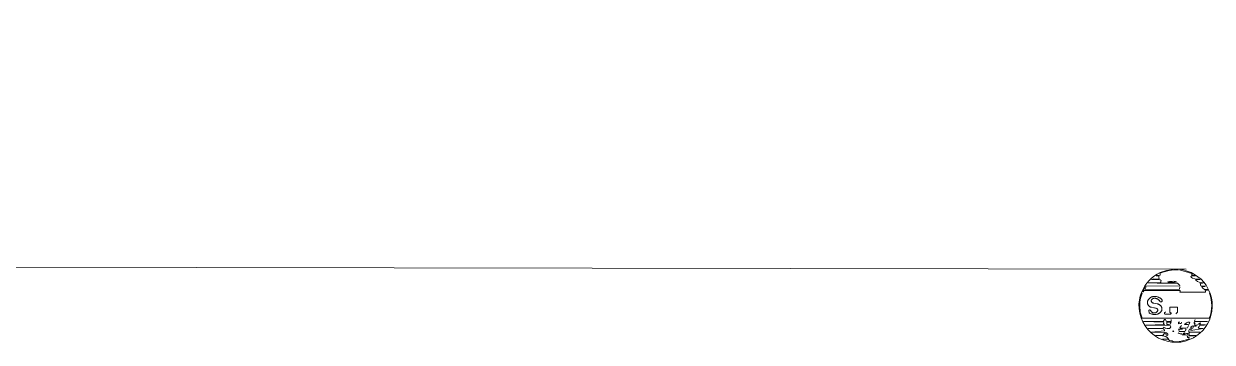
# Model space of a CAD drawing. Header units: millimetres. Extents: x -160614 to 59925, y -157025 to 0.
# Drawn here: x -33926.7064 to -33926.5428, y -115097.2237 to -115097.1798 of the extents above; entities that cross this region are included whole.
import ezdxf

# ---------------------------------------------------------------- set-up
doc = ezdxf.new("R2010")
doc.units = ezdxf.units.MM
doc.header["$LTSCALE"] = 8
for name, color, linetype, lineweight in [('72_EGR_EQP_TAG', 9, 'Continuous', 5), ('LOADING', 9, 'Continuous', 5), ('TME-MEDICAL EQUIPMENT', 9, 'Continuous', 13)]:
    doc.layers.add(name, color=color, linetype=linetype, lineweight=lineweight)

# ---------------------------------------------------------------- blocks, each defined once
blk = doc.blocks.new('workstation')
at = {"layer": 'LOADING'}
for p, q in [((2829.442196, -1039.86161, -0.000001), (2829.442244, -1039.86158, -0.000001)), ((2829.442244, -1039.86158, -0.000001), (2829.442297, -1039.861555, -0.000001)), ((2829.442297, -1039.861555, -0.000001), (2829.442355, -1039.861533, -0.000001)), ((2829.4423, -1039.861582, -0.000001), (2829.442308, -1039.861559, -0.000001)), ((2829.442313, -1039.861582, -0.000001), (2829.4423, -1039.861582, -0.000001)), ((2829.442308, -1039.861559, -0.000001), (2829.442413, -1039.861533, -0.000001)), ((2829.442322, -1039.861585, -0.000001), (2829.442313, -1039.861582, -0.000001)), ((2829.442328, -1039.861596, -0.000001), (2829.442322, -1039.861585, -0.000001)), ((2829.442322, -1039.861604, -0.000001), (2829.442328, -1039.861596, -0.000001)), ((2829.442355, -1039.861533, -0.000001), (2829.442415, -1039.861522, -0.000001)), ((2829.442413, -1039.861533, -0.000001), (2829.442468, -1039.861526, -0.000001)), ((2829.442415, -1039.861522, -0.000001), (2829.442477, -1039.861519, -0.000001)), ((2829.442468, -1039.861526, -0.000001), (2829.442523, -1039.861527, -0.000001)), ((2829.442477, -1039.861519, -0.000001), (2829.442541, -1039.861522, -0.000001)), ((2829.442523, -1039.861527, -0.000001), (2829.442537, -1039.861536, -0.000001)), ((2829.442537, -1039.861536, -0.000001), (2829.442554, -1039.861538, -0.000001)), ((2829.442541, -1039.861522, -0.000001), (2829.442604, -1039.861533, -0.000001)), ((2829.442554, -1039.861538, -0.000001), (2829.442572, -1039.861542, -0.000001)), ((2829.442572, -1039.861542, -0.000001), (2829.442584, -1039.861556, -0.000001)), ((2829.442584, -1039.861556, -0.000001), (2829.442669, -1039.861562, -0.000001)), ((2829.442669, -1039.861562, -0.000001), (2829.442586, -1039.861568, -0.000001)), ((2829.442586, -1039.861568, -0.000001), (2829.442603, -1039.861585, -0.000001)), ((2829.442603, -1039.861585, -0.000001), (2829.442623, -1039.861597, -0.000001)), ((2829.442604, -1039.861533, -0.000001), (2829.442666, -1039.861552, -0.000001)), ((2829.442623, -1039.861597, -0.000001), (2829.442644, -1039.861604, -0.000001)), ((2829.442666, -1039.861552, -0.000001), (2829.442725, -1039.861577, -0.000001)), ((2829.442725, -1039.861577, -0.000001), (2829.44278, -1039.86161, -0.000001)), ((2829.442049, -1039.861771, -0.000001), (2829.44208, -1039.861723, -0.000001)), ((2829.442076, -1039.861757, -0.000001), (2829.442094, -1039.861754, -0.000001)), ((2829.442156, -1039.86176, -0.000001), (2829.442076, -1039.861757, -0.000001)), ((2829.44208, -1039.861723, -0.000001), (2829.442115, -1039.86168, -0.000001)), ((2829.442094, -1039.861754, -0.000001), (2829.442114, -1039.861754, -0.000001)), ((2829.442107, -1039.861708, -0.000001), (2829.442279, -1039.86168, -0.000001)), ((2829.442147, -1039.861708, -0.000001), (2829.442107, -1039.861708, -0.000001)), ((2829.442114, -1039.861754, -0.000001), (2829.442153, -1039.861754, -0.000001)), ((2829.442115, -1039.86168, -0.000001), (2829.442153, -1039.861644, -0.000001)), ((2829.442165, -1039.861708, -0.000001), (2829.442147, -1039.861708, -0.000001)), ((2829.442153, -1039.861644, -0.000001), (2829.442196, -1039.86161, -0.000001)), ((2829.442153, -1039.861754, -0.000001), (2829.442166, -1039.861736, -0.000001)), ((2829.442154, -1039.861659, -0.000001), (2829.442294, -1039.861656, -0.000001)), ((2829.442307, -1039.861659, -0.000001), (2829.442154, -1039.861659, -0.000001)), ((2829.442155, -1039.861768, -0.000001), (2829.442156, -1039.86176, -0.000001)), ((2829.442178, -1039.861713, -0.000001), (2829.442165, -1039.861708, -0.000001)), ((2829.442166, -1039.861736, -0.000001), (2829.442178, -1039.861713, -0.000001)), ((2829.442184, -1039.861757, -0.000001), (2829.442178, -1039.861766, -0.000001)), ((2829.442211, -1039.861756, -0.000001), (2829.442184, -1039.861757, -0.000001)), ((2829.442205, -1039.861748, -0.000001), (2829.442206, -1039.861745, -0.000001)), ((2829.442206, -1039.861745, -0.000001), (2829.442207, -1039.861743, -0.000001)), ((2829.442207, -1039.861743, -0.000001), (2829.442212, -1039.861741, -0.000001)), ((2829.442211, -1039.86161, -0.000001), (2829.442237, -1039.861605, -0.000001)), ((2829.4423, -1039.861613, -0.000001), (2829.442211, -1039.86161, -0.000001)), ((2829.442215, -1039.86175, -0.000001), (2829.442211, -1039.861748, -0.000001)), ((2829.442222, -1039.861757, -0.000001), (2829.442211, -1039.861756, -0.000001)), ((2829.442212, -1039.861741, -0.000001), (2829.442217, -1039.861739, -0.000001)), ((2829.442218, -1039.86175, -0.000001), (2829.442215, -1039.86175, -0.000001)), ((2829.442217, -1039.861739, -0.000001), (2829.442221, -1039.861736, -0.000001)), ((2829.442221, -1039.861749, -0.000001), (2829.442218, -1039.86175, -0.000001)), ((2829.442221, -1039.861736, -0.000001), (2829.442224, -1039.861739, -0.000001)), ((2829.442223, -1039.861748, -0.000001), (2829.442221, -1039.861749, -0.000001)), ((2829.442227, -1039.861766, -0.000001), (2829.442222, -1039.861757, -0.000001)), ((2829.442225, -1039.861745, -0.000001), (2829.442223, -1039.861748, -0.000001)), ((2829.442224, -1039.861739, -0.000001), (2829.442226, -1039.861742, -0.000001)), ((2829.442226, -1039.861742, -0.000001), (2829.442225, -1039.861745, -0.000001)), ((2829.442237, -1039.861605, -0.000001), (2829.442265, -1039.861605, -0.000001)), ((2829.442239, -1039.861748, -0.000001), (2829.442243, -1039.86173, -0.000001)), ((2829.442243, -1039.86173, -0.000001), (2829.442246, -1039.861721, -0.000001)), ((2829.442246, -1039.861721, -0.000001), (2829.442251, -1039.861713, -0.000001)), ((2829.442251, -1039.861713, -0.000001), (2829.442279, -1039.861713, -0.000001)), ((2829.442261, -1039.861739, -0.000001), (2829.442252, -1039.861747, -0.000001)), ((2829.442269, -1039.861732, -0.000001), (2829.442261, -1039.861739, -0.000001)), ((2829.442265, -1039.861605, -0.000001), (2829.442322, -1039.861604, -0.000001)), ((2829.442279, -1039.861733, -0.000001), (2829.442269, -1039.861732, -0.000001)), ((2829.442276, -1039.861688, -0.000001), (2829.442275, -1039.861699, -0.000001)), ((2829.442275, -1039.861699, -0.000001), (2829.442284, -1039.861701, -0.000001)), ((2829.442279, -1039.86168, -0.000001), (2829.442276, -1039.861688, -0.000001)), ((2829.442279, -1039.861713, -0.000001), (2829.442279, -1039.861733, -0.000001)), ((2829.442284, -1039.861701, -0.000001), (2829.442297, -1039.861699, -0.000001)), ((2829.442294, -1039.861656, -0.000001), (2829.442308, -1039.861641, -0.000001)), ((2829.442297, -1039.861699, -0.000001), (2829.442305, -1039.861682, -0.000001)), ((2829.4423, -1039.861621, -0.000001), (2829.4423, -1039.861613, -0.000001)), ((2829.442302, -1039.861628, -0.000001), (2829.4423, -1039.861621, -0.000001)), ((2829.442308, -1039.861641, -0.000001), (2829.442302, -1039.861628, -0.000001)), ((2829.442303, -1039.861768, -0.000001), (2829.442316, -1039.861762, -0.000001)), ((2829.442305, -1039.861682, -0.000001), (2829.442308, -1039.86167, -0.000001)), ((2829.442308, -1039.86167, -0.000001), (2829.442307, -1039.861659, -0.000001)), ((2829.442312, -1039.861748, -0.000001), (2829.442317, -1039.861734, -0.000001)), ((2829.442316, -1039.861762, -0.000001), (2829.442331, -1039.861762, -0.000001)), ((2829.442317, -1039.861734, -0.000001), (2829.442325, -1039.861719, -0.000001)), ((2829.44232, -1039.861622, -0.000001), (2829.442337, -1039.861618, -0.000001)), ((2829.442322, -1039.861639, -0.000001), (2829.44232, -1039.861622, -0.000001)), ((2829.442339, -1039.861639, -0.000001), (2829.442322, -1039.861639, -0.000001)), ((2829.442325, -1039.861719, -0.000001), (2829.442349, -1039.861714, -0.000001)), ((2829.442331, -1039.861762, -0.000001), (2829.442365, -1039.861762, -0.000001)), ((2829.442365, -1039.861762, -0.000001), (2829.442336, -1039.861786, -0.000001)), ((2829.442337, -1039.861618, -0.000001), (2829.442357, -1039.86162, -0.000001)), ((2829.442354, -1039.861635, -0.000001), (2829.442339, -1039.861639, -0.000001)), ((2829.442342, -1039.861697, -0.000001), (2829.442351, -1039.861686, -0.000001)), ((2829.442349, -1039.861714, -0.000001), (2829.442374, -1039.861714, -0.000001)), ((2829.442351, -1039.861686, -0.000001), (2829.442361, -1039.861665, -0.000001)), ((2829.442369, -1039.861633, -0.000001), (2829.442354, -1039.861635, -0.000001)), ((2829.442357, -1039.86162, -0.000001), (2829.442398, -1039.861622, -0.000001)), ((2829.442361, -1039.861665, -0.000001), (2829.442441, -1039.861665, -0.000001)), ((2829.442362, -1039.861651, -0.000001), (2829.442365, -1039.861646, -0.000001)), ((2829.442365, -1039.861646, -0.000001), (2829.442372, -1039.861646, -0.000001)), ((2829.442383, -1039.861637, -0.000001), (2829.442369, -1039.861633, -0.000001)), ((2829.442372, -1039.861646, -0.000001), (2829.442379, -1039.861644, -0.000001)), ((2829.442374, -1039.861714, -0.000001), (2829.442426, -1039.861714, -0.000001)), ((2829.442379, -1039.861644, -0.000001), (2829.442383, -1039.861637, -0.000001)), ((2829.442442, -1039.861698, -0.000001), (2829.442392, -1039.861699, -0.000001)), ((2829.442398, -1039.861622, -0.000001), (2829.442404, -1039.861633, -0.000001)), ((2829.442404, -1039.861633, -0.000001), (2829.442426, -1039.861636, -0.000001)), ((2829.442423, -1039.861733, -0.000001), (2829.442408, -1039.861748, -0.000001)), ((2829.442428, -1039.861723, -0.000001), (2829.442423, -1039.861733, -0.000001)), ((2829.442426, -1039.861636, -0.000001), (2829.442439, -1039.861639, -0.000001)), ((2829.442426, -1039.861714, -0.000001), (2829.442428, -1039.861723, -0.000001)), ((2829.442442, -1039.861678, -0.000001), (2829.442435, -1039.861694, -0.000001)), ((2829.442435, -1039.861694, -0.000001), (2829.442449, -1039.861696, -0.000001)), ((2829.442439, -1039.861639, -0.000001), (2829.442451, -1039.861647, -0.000001)), ((2829.442441, -1039.861665, -0.000001), (2829.442442, -1039.861678, -0.000001)), ((2829.442449, -1039.861696, -0.000001), (2829.442442, -1039.861698, -0.000001)), ((2829.442522, -1039.861674, -0.000001), (2829.442512, -1039.861666, -0.000001)), ((2829.442512, -1039.861666, -0.000001), (2829.442515, -1039.861666, -0.000001)), ((2829.442515, -1039.861666, -0.000001), (2829.442521, -1039.861666, -0.000001)), ((2829.442521, -1039.861666, -0.000001), (2829.442523, -1039.861666, -0.000001)), ((2829.442523, -1039.861666, -0.000001), (2829.442526, -1039.861667, -0.000001)), ((2829.442526, -1039.861667, -0.000001), (2829.442527, -1039.86167, -0.000001)), ((2829.442527, -1039.86167, -0.000001), (2829.442527, -1039.861674, -0.000001)), ((2829.442563, -1039.861716, -0.000001), (2829.442555, -1039.861731, -0.000001)), ((2829.442555, -1039.861731, -0.000001), (2829.442563, -1039.861748, -0.000001)), ((2829.442571, -1039.861709, -0.000001), (2829.442563, -1039.861716, -0.000001)), ((2829.442563, -1039.861748, -0.000001), (2829.442899, -1039.861755, -0.000001)), ((2829.442603, -1039.861709, -0.000001), (2829.442571, -1039.861709, -0.000001)), ((2829.442586, -1039.861764, -0.000001), (2829.442608, -1039.861762, -0.000001)), ((2829.442604, -1039.861611, -0.000001), (2829.442595, -1039.861617, -0.000001)), ((2829.442595, -1039.861617, -0.000001), (2829.442597, -1039.861628, -0.000001)), ((2829.442597, -1039.861628, -0.000001), (2829.442603, -1039.861638, -0.000001)), ((2829.442603, -1039.861638, -0.000001), (2829.442613, -1039.861647, -0.000001)), ((2829.442632, -1039.861711, -0.000001), (2829.442603, -1039.861709, -0.000001)), ((2829.442618, -1039.861623, -0.000001), (2829.442604, -1039.861611, -0.000001)), ((2829.442608, -1039.861762, -0.000001), (2829.442608, -1039.861797, -0.000001)), ((2829.442613, -1039.861647, -0.000001), (2829.442626, -1039.861654, -0.000001)), ((2829.442623, -1039.861637, -0.000001), (2829.442618, -1039.861623, -0.000001)), ((2829.442641, -1039.861642, -0.000001), (2829.442623, -1039.861637, -0.000001)), ((2829.442626, -1039.861654, -0.000001), (2829.44277, -1039.861657, -0.000001)), ((2829.442632, -1039.861719, -0.000001), (2829.442632, -1039.861711, -0.000001)), ((2829.442645, -1039.861723, -0.000001), (2829.442632, -1039.861719, -0.000001)), ((2829.44265, -1039.861631, -0.000001), (2829.442641, -1039.861642, -0.000001)), ((2829.442643, -1039.861674, -0.000001), (2829.442641, -1039.861682, -0.000001)), ((2829.442641, -1039.861682, -0.000001), (2829.442646, -1039.861693, -0.000001)), ((2829.442819, -1039.861657, -0.000001), (2829.442643, -1039.861674, -0.000001)), ((2829.442899, -1039.861755, -0.000001), (2829.442643, -1039.861762, -0.000001)), ((2829.442643, -1039.861762, -0.000001), (2829.442657, -1039.861777, -0.000001)), ((2829.442644, -1039.861604, -0.000001), (2829.442668, -1039.861607, -0.000001)), ((2829.442655, -1039.861725, -0.000001), (2829.442645, -1039.861723, -0.000001)), ((2829.442646, -1039.861693, -0.000001), (2829.442657, -1039.861703, -0.000001)), ((2829.442655, -1039.861625, -0.000001), (2829.44265, -1039.861631, -0.000001)), ((2829.442662, -1039.861623, -0.000001), (2829.442655, -1039.861625, -0.000001)), ((2829.442666, -1039.861709, -0.000001), (2829.442655, -1039.861725, -0.000001)), ((2829.442764, -1039.861611, -0.000001), (2829.442657, -1039.861611, -0.000001)), ((2829.442657, -1039.861611, -0.000001), (2829.442662, -1039.861623, -0.000001)), ((2829.442657, -1039.861703, -0.000001), (2829.442868, -1039.861709, -0.000001)), ((2829.442868, -1039.861709, -0.000001), (2829.442666, -1039.861709, -0.000001)), ((2829.442668, -1039.861607, -0.000001), (2829.442764, -1039.861611, -0.000001)), ((2829.44277, -1039.861657, -0.000001), (2829.442819, -1039.861657, -0.000001)), ((2829.44278, -1039.86161, -0.000001), (2829.442829, -1039.861652, -0.000001)), ((2829.442829, -1039.861652, -0.000001), (2829.442871, -1039.861693, -0.000001)), ((2829.442871, -1039.861693, -0.000001), (2829.442907, -1039.861743, -0.000001)), ((2829.442907, -1039.861743, -0.000001), (2829.442938, -1039.861798, -0.000001)), ((2829.441989, -1039.861947, -0.000001), (2829.442001, -1039.861886, -0.000001)), ((2829.441999, -1039.861937, -0.000001), (2829.44201, -1039.861894, -0.000001)), ((2829.442001, -1039.861886, -0.000001), (2829.442021, -1039.861825, -0.000001)), ((2829.44201, -1039.861894, -0.000001), (2829.442024, -1039.861851, -0.000001)), ((2829.442021, -1039.861825, -0.000001), (2829.442049, -1039.861771, -0.000001)), ((2829.442024, -1039.861851, -0.000001), (2829.44295, -1039.861849, -0.000001)), ((2829.442048, -1039.861804, -0.000001), (2829.442221, -1039.861803, -0.000001)), ((2829.442226, -1039.861809, -0.000001), (2829.442048, -1039.861804, -0.000001)), ((2829.442168, -1039.861772, -0.000001), (2829.442147, -1039.861788, -0.000001)), ((2829.442147, -1039.86178, -0.000001), (2829.442151, -1039.861774, -0.000001)), ((2829.442147, -1039.861788, -0.000001), (2829.442147, -1039.86178, -0.000001)), ((2829.442151, -1039.861774, -0.000001), (2829.442155, -1039.861768, -0.000001)), ((2829.442178, -1039.861766, -0.000001), (2829.442168, -1039.861772, -0.000001)), ((2829.44222, -1039.861776, -0.000001), (2829.442227, -1039.861766, -0.000001)), ((2829.442232, -1039.861776, -0.000001), (2829.44222, -1039.861776, -0.000001)), ((2829.442221, -1039.861803, -0.000001), (2829.442232, -1039.861793, -0.000001)), ((2829.442221, -1039.861834, -0.000001), (2829.442224, -1039.861822, -0.000001)), ((2829.442224, -1039.861822, -0.000001), (2829.442226, -1039.861809, -0.000001)), ((2829.442234, -1039.861785, -0.000001), (2829.442232, -1039.861776, -0.000001)), ((2829.442232, -1039.861793, -0.000001), (2829.442234, -1039.861785, -0.000001)), ((2829.442294, -1039.861797, -0.000001), (2829.442295, -1039.861783, -0.000001)), ((2829.442295, -1039.861783, -0.000001), (2829.442303, -1039.861768, -0.000001)), ((2829.442318, -1039.861795, -0.000001), (2829.442297, -1039.861797, -0.000001)), ((2829.442336, -1039.861786, -0.000001), (2829.442318, -1039.861795, -0.000001)), ((2829.442408, -1039.861797, -0.000001), (2829.442414, -1039.861776, -0.000001)), ((2829.442414, -1039.861776, -0.000001), (2829.442429, -1039.861775, -0.000001)), ((2829.442429, -1039.861775, -0.000001), (2829.442447, -1039.861774, -0.000001)), ((2829.442448, -1039.861794, -0.000001), (2829.442429, -1039.861797, -0.000001)), ((2829.442447, -1039.861774, -0.000001), (2829.442448, -1039.861794, -0.000001)), ((2829.44247, -1039.861926, -0.000001), (2829.442472, -1039.861926, -0.000001)), ((2829.442472, -1039.861926, -0.000001), (2829.442474, -1039.861925, -0.000001)), ((2829.442474, -1039.861925, -0.000001), (2829.442475, -1039.861925, -0.000001)), ((2829.442475, -1039.861925, -0.000001), (2829.442476, -1039.861923, -0.000001)), ((2829.442476, -1039.861923, -0.000001), (2829.442478, -1039.861922, -0.000001)), ((2829.442479, -1039.861913, -0.000001), (2829.442478, -1039.861911, -0.000001)), ((2829.442478, -1039.861921, -0.000001), (2829.442479, -1039.861919, -0.000001)), ((2829.442478, -1039.861922, -0.000001), (2829.442478, -1039.861921, -0.000001)), ((2829.442479, -1039.861914, -0.000001), (2829.442479, -1039.861913, -0.000001)), ((2829.44248, -1039.861916, -0.000001), (2829.442479, -1039.861914, -0.000001)), ((2829.442479, -1039.861919, -0.000001), (2829.44248, -1039.861918, -0.000001)), ((2829.44248, -1039.861918, -0.000001), (2829.44248, -1039.861916, -0.000001)), ((2829.442549, -1039.861797, -0.000001), (2829.442558, -1039.861783, -0.000001)), ((2829.442551, -1039.861805, -0.000001), (2829.442549, -1039.861834, -0.000001)), ((2829.442551, -1039.861913, -0.000001), (2829.44255, -1039.861915, -0.000001)), ((2829.44255, -1039.861915, -0.000001), (2829.44255, -1039.861916, -0.000001)), ((2829.44255, -1039.861916, -0.000001), (2829.44255, -1039.861918, -0.000001)), ((2829.44255, -1039.861918, -0.000001), (2829.44255, -1039.861919, -0.000001)), ((2829.44255, -1039.861919, -0.000001), (2829.442551, -1039.861921, -0.000001)), ((2829.442608, -1039.861797, -0.000001), (2829.442551, -1039.861797, -0.000001)), ((2829.442587, -1039.861807, -0.000001), (2829.442551, -1039.861805, -0.000001)), ((2829.442552, -1039.861911, -0.000001), (2829.442551, -1039.861913, -0.000001)), ((2829.442551, -1039.861921, -0.000001), (2829.442552, -1039.861922, -0.000001)), ((2829.442554, -1039.861909, -0.000001), (2829.442552, -1039.86191, -0.000001)), ((2829.442552, -1039.86191, -0.000001), (2829.442552, -1039.861911, -0.000001)), ((2829.442552, -1039.861922, -0.000001), (2829.442553, -1039.861924, -0.000001)), ((2829.442553, -1039.861924, -0.000001), (2829.442554, -1039.861925, -0.000001)), ((2829.442555, -1039.861908, -0.000001), (2829.442554, -1039.861909, -0.000001)), ((2829.442554, -1039.861925, -0.000001), (2829.442556, -1039.861925, -0.000001)), ((2829.442557, -1039.861907, -0.000001), (2829.442555, -1039.861908, -0.000001)), ((2829.442556, -1039.861925, -0.000001), (2829.442557, -1039.861926, -0.000001)), ((2829.442558, -1039.861907, -0.000001), (2829.442557, -1039.861907, -0.000001)), ((2829.442557, -1039.861926, -0.000001), (2829.442559, -1039.861926, -0.000001)), ((2829.442558, -1039.861783, -0.000001), (2829.442565, -1039.861766, -0.000001)), ((2829.44256, -1039.861907, -0.000001), (2829.442558, -1039.861907, -0.000001)), ((2829.442631, -1039.861907, -0.000001), (2829.44256, -1039.861907, -0.000001)), ((2829.442565, -1039.861766, -0.000001), (2829.442586, -1039.861764, -0.000001)), ((2829.44262, -1039.861809, -0.000001), (2829.442587, -1039.861807, -0.000001)), ((2829.442624, -1039.861823, -0.000001), (2829.44262, -1039.861809, -0.000001)), ((2829.442629, -1039.861834, -0.000001), (2829.442624, -1039.861823, -0.000001)), ((2829.442647, -1039.861834, -0.000001), (2829.442629, -1039.861834, -0.000001)), ((2829.442633, -1039.861907, -0.000001), (2829.442631, -1039.861907, -0.000001)), ((2829.442635, -1039.861908, -0.000001), (2829.442633, -1039.861907, -0.000001)), ((2829.442637, -1039.861909, -0.000001), (2829.442635, -1039.861908, -0.000001)), ((2829.442638, -1039.86191, -0.000001), (2829.442637, -1039.861909, -0.000001)), ((2829.44264, -1039.861911, -0.000001), (2829.442638, -1039.86191, -0.000001)), ((2829.442641, -1039.861912, -0.000001), (2829.44264, -1039.861911, -0.000001)), ((2829.44264, -1039.861927, -0.000001), (2829.442641, -1039.861925, -0.000001)), ((2829.442642, -1039.861914, -0.000001), (2829.442641, -1039.861912, -0.000001)), ((2829.442641, -1039.861925, -0.000001), (2829.442642, -1039.861924, -0.000001)), ((2829.442642, -1039.861916, -0.000001), (2829.442642, -1039.861914, -0.000001)), ((2829.442643, -1039.861918, -0.000001), (2829.442642, -1039.861916, -0.000001)), ((2829.442642, -1039.861922, -0.000001), (2829.442643, -1039.86192, -0.000001)), ((2829.442642, -1039.861924, -0.000001), (2829.442642, -1039.861922, -0.000001)), ((2829.442643, -1039.86192, -0.000001), (2829.442643, -1039.861918, -0.000001)), ((2829.442648, -1039.861821, -0.000001), (2829.442647, -1039.861834, -0.000001)), ((2829.442655, -1039.861811, -0.000001), (2829.442648, -1039.861821, -0.000001)), ((2829.442657, -1039.861777, -0.000001), (2829.442651, -1039.861797, -0.000001)), ((2829.442651, -1039.861797, -0.000001), (2829.442929, -1039.861804, -0.000001)), ((2829.442929, -1039.861804, -0.000001), (2829.442655, -1039.861811, -0.000001)), ((2829.442704, -1039.861925, -0.000001), (2829.4427, -1039.861929, -0.000001)), ((2829.442709, -1039.861921, -0.000001), (2829.442704, -1039.861925, -0.000001)), ((2829.442713, -1039.861918, -0.000001), (2829.442709, -1039.861921, -0.000001)), ((2829.442718, -1039.861915, -0.000001), (2829.442713, -1039.861918, -0.000001)), ((2829.442723, -1039.861913, -0.000001), (2829.442718, -1039.861915, -0.000001)), ((2829.442727, -1039.86191, -0.000001), (2829.442723, -1039.861913, -0.000001)), ((2829.442733, -1039.861908, -0.000001), (2829.442727, -1039.86191, -0.000001)), ((2829.442738, -1039.861907, -0.000001), (2829.442733, -1039.861908, -0.000001)), ((2829.442743, -1039.861905, -0.000001), (2829.442738, -1039.861907, -0.000001)), ((2829.442748, -1039.861904, -0.000001), (2829.442743, -1039.861905, -0.000001)), ((2829.442754, -1039.861903, -0.000001), (2829.442748, -1039.861904, -0.000001)), ((2829.442759, -1039.861903, -0.000001), (2829.442754, -1039.861903, -0.000001)), ((2829.442766, -1039.861902, -0.000001), (2829.442759, -1039.861903, -0.000001)), ((2829.442759, -1039.861927, -0.000001), (2829.442762, -1039.861925, -0.000001)), ((2829.442762, -1039.861925, -0.000001), (2829.442766, -1039.861924, -0.000001)), ((2829.442774, -1039.861902, -0.000001), (2829.442766, -1039.861902, -0.000001)), ((2829.442766, -1039.861924, -0.000001), (2829.442769, -1039.861923, -0.000001)), ((2829.442769, -1039.861923, -0.000001), (2829.442773, -1039.861922, -0.000001)), ((2829.442773, -1039.861922, -0.000001), (2829.442777, -1039.861922, -0.000001)), ((2829.442781, -1039.861902, -0.000001), (2829.442774, -1039.861902, -0.000001)), ((2829.442777, -1039.861922, -0.000001), (2829.44278, -1039.861922, -0.000001)), ((2829.44278, -1039.861922, -0.000001), (2829.442785, -1039.861922, -0.000001)), ((2829.442788, -1039.861902, -0.000001), (2829.442781, -1039.861902, -0.000001)), ((2829.442785, -1039.861922, -0.000001), (2829.442789, -1039.861922, -0.000001)), ((2829.442796, -1039.861903, -0.000001), (2829.442788, -1039.861902, -0.000001)), ((2829.442789, -1039.861922, -0.000001), (2829.442793, -1039.861923, -0.000001)), ((2829.442793, -1039.861923, -0.000001), (2829.442797, -1039.861924, -0.000001)), ((2829.442803, -1039.861904, -0.000001), (2829.442796, -1039.861903, -0.000001)), ((2829.442797, -1039.861924, -0.000001), (2829.442801, -1039.861926, -0.000001)), ((2829.442801, -1039.861926, -0.000001), (2829.442805, -1039.861927, -0.000001)), ((2829.44281, -1039.861905, -0.000001), (2829.442803, -1039.861904, -0.000001)), ((2829.442817, -1039.861907, -0.000001), (2829.44281, -1039.861905, -0.000001)), ((2829.442824, -1039.861909, -0.000001), (2829.442817, -1039.861907, -0.000001)), ((2829.442831, -1039.861911, -0.000001), (2829.442824, -1039.861909, -0.000001)), ((2829.442838, -1039.861914, -0.000001), (2829.442831, -1039.861911, -0.000001)), ((2829.442847, -1039.861918, -0.000001), (2829.442845, -1039.861917, -0.000001)), ((2829.442848, -1039.861919, -0.000001), (2829.442847, -1039.861918, -0.000001)), ((2829.44285, -1039.861921, -0.000001), (2829.442848, -1039.861919, -0.000001)), ((2829.442851, -1039.861923, -0.000001), (2829.44285, -1039.861921, -0.000001)), ((2829.442852, -1039.861925, -0.000001), (2829.442851, -1039.861923, -0.000001)), ((2829.442853, -1039.861927, -0.000001), (2829.442852, -1039.861925, -0.000001)), ((2829.442938, -1039.861798, -0.000001), (2829.442962, -1039.861857, -0.000001)), ((2829.44295, -1039.861849, -0.000001), (2829.442974, -1039.861935, -0.000001)), ((2829.442962, -1039.861857, -0.000001), (2829.44298, -1039.861919, -0.000001)), ((2829.44298, -1039.861919, -0.000001), (2829.44299, -1039.861982, -0.000001)), ((2829.441984, -1039.862008, -0.000001), (2829.441989, -1039.861947, -0.000001)), ((2829.441986, -1039.86207, -0.000001), (2829.441984, -1039.862008, -0.000001)), ((2829.441996, -1039.862131, -0.000001), (2829.441986, -1039.86207, -0.000001)), ((2829.441991, -1039.862023, -0.000001), (2829.441993, -1039.86198, -0.000001)), ((2829.441993, -1039.862066, -0.000001), (2829.441991, -1039.862023, -0.000001)), ((2829.441993, -1039.86198, -0.000001), (2829.441999, -1039.861937, -0.000001)), ((2829.441999, -1039.862109, -0.000001), (2829.441993, -1039.862066, -0.000001)), ((2829.442462, -1039.861938, -0.000001), (2829.442463, -1039.861936, -0.000001)), ((2829.442462, -1039.862002, -0.000001), (2829.442462, -1039.861938, -0.000001)), ((2829.442567, -1039.862002, -0.000001), (2829.442462, -1039.862002, -0.000001)), ((2829.442463, -1039.861934, -0.000001), (2829.442464, -1039.861932, -0.000001)), ((2829.442463, -1039.861936, -0.000001), (2829.442463, -1039.861934, -0.000001)), ((2829.442464, -1039.861932, -0.000001), (2829.442465, -1039.861931, -0.000001)), ((2829.442465, -1039.861931, -0.000001), (2829.442466, -1039.861929, -0.000001)), ((2829.442466, -1039.861929, -0.000001), (2829.442467, -1039.861928, -0.000001)), ((2829.442467, -1039.861928, -0.000001), (2829.442469, -1039.861927, -0.000001)), ((2829.442469, -1039.861927, -0.000001), (2829.44247, -1039.861926, -0.000001)), ((2829.442559, -1039.861926, -0.000001), (2829.442561, -1039.861927, -0.000001)), ((2829.442561, -1039.861927, -0.000001), (2829.442562, -1039.861928, -0.000001)), ((2829.442562, -1039.861928, -0.000001), (2829.442564, -1039.861929, -0.000001)), ((2829.442564, -1039.861929, -0.000001), (2829.442565, -1039.861931, -0.000001)), ((2829.442565, -1039.861931, -0.000001), (2829.442566, -1039.861932, -0.000001)), ((2829.442566, -1039.861932, -0.000001), (2829.442566, -1039.861934, -0.000001)), ((2829.442566, -1039.861934, -0.000001), (2829.442567, -1039.861936, -0.000001)), ((2829.442567, -1039.861936, -0.000001), (2829.442567, -1039.861938, -0.000001)), ((2829.442567, -1039.861938, -0.000001), (2829.442567, -1039.862002, -0.000001)), ((2829.442626, -1039.861938, -0.000001), (2829.442627, -1039.861937, -0.000001)), ((2829.442626, -1039.86194, -0.000001), (2829.442626, -1039.861938, -0.000001)), ((2829.442627, -1039.861937, -0.000001), (2829.442628, -1039.861935, -0.000001)), ((2829.442628, -1039.861935, -0.000001), (2829.442629, -1039.861934, -0.000001)), ((2829.442629, -1039.861934, -0.000001), (2829.44263, -1039.861932, -0.000001)), ((2829.44263, -1039.861932, -0.000001), (2829.442632, -1039.861931, -0.000001)), ((2829.442632, -1039.861931, -0.000001), (2829.442633, -1039.861931, -0.000001)), ((2829.442633, -1039.861931, -0.000001), (2829.442635, -1039.86193, -0.000001)), ((2829.442635, -1039.86193, -0.000001), (2829.442637, -1039.861929, -0.000001)), ((2829.442637, -1039.861929, -0.000001), (2829.442638, -1039.861928, -0.000001)), ((2829.442638, -1039.861928, -0.000001), (2829.44264, -1039.861927, -0.000001)), ((2829.442673, -1039.862087, -0.000001), (2829.442672, -1039.86209, -0.000001)), ((2829.442672, -1039.86209, -0.000001), (2829.442672, -1039.862092, -0.000001)), ((2829.442675, -1039.862083, -0.000001), (2829.442673, -1039.862085, -0.000001)), ((2829.442673, -1039.862085, -0.000001), (2829.442673, -1039.862087, -0.000001)), ((2829.442676, -1039.862081, -0.000001), (2829.442675, -1039.862083, -0.000001)), ((2829.442677, -1039.861967, -0.000001), (2829.442676, -1039.861972, -0.000001)), ((2829.442676, -1039.861972, -0.000001), (2829.442676, -1039.861976, -0.000001)), ((2829.442676, -1039.861976, -0.000001), (2829.442676, -1039.861981, -0.000001)), ((2829.442676, -1039.861981, -0.000001), (2829.442676, -1039.861985, -0.000001)), ((2829.442676, -1039.861985, -0.000001), (2829.442677, -1039.86199, -0.000001)), ((2829.442677, -1039.862079, -0.000001), (2829.442676, -1039.862081, -0.000001)), ((2829.442678, -1039.861963, -0.000001), (2829.442677, -1039.861967, -0.000001)), ((2829.442677, -1039.86199, -0.000001), (2829.442678, -1039.861994, -0.000001)), ((2829.442679, -1039.862078, -0.000001), (2829.442677, -1039.862079, -0.000001)), ((2829.442679, -1039.861958, -0.000001), (2829.442678, -1039.861963, -0.000001)), ((2829.442678, -1039.861994, -0.000001), (2829.442679, -1039.861999, -0.000001)), ((2829.442681, -1039.861954, -0.000001), (2829.442679, -1039.861958, -0.000001)), ((2829.442679, -1039.861999, -0.000001), (2829.442681, -1039.862003, -0.000001)), ((2829.442681, -1039.862076, -0.000001), (2829.442679, -1039.862078, -0.000001)), ((2829.442683, -1039.86195, -0.000001), (2829.442681, -1039.861954, -0.000001)), ((2829.442681, -1039.862003, -0.000001), (2829.442682, -1039.862007, -0.000001)), ((2829.442683, -1039.862075, -0.000001), (2829.442681, -1039.862076, -0.000001)), ((2829.442682, -1039.862007, -0.000001), (2829.442685, -1039.862011, -0.000001)), ((2829.442686, -1039.861945, -0.000001), (2829.442683, -1039.86195, -0.000001)), ((2829.442686, -1039.862074, -0.000001), (2829.442683, -1039.862075, -0.000001)), ((2829.442685, -1039.862011, -0.000001), (2829.442687, -1039.862015, -0.000001)), ((2829.442689, -1039.861941, -0.000001), (2829.442686, -1039.861945, -0.000001)), ((2829.442688, -1039.862074, -0.000001), (2829.442686, -1039.862074, -0.000001)), ((2829.442687, -1039.862015, -0.000001), (2829.44269, -1039.862019, -0.000001)), ((2829.44269, -1039.862074, -0.000001), (2829.442688, -1039.862074, -0.000001)), ((2829.442693, -1039.861936, -0.000001), (2829.442689, -1039.861941, -0.000001)), ((2829.44269, -1039.862019, -0.000001), (2829.442693, -1039.862022, -0.000001)), ((2829.442693, -1039.862074, -0.000001), (2829.44269, -1039.862074, -0.000001)), ((2829.442696, -1039.861932, -0.000001), (2829.442693, -1039.861936, -0.000001)), ((2829.442693, -1039.862022, -0.000001), (2829.442696, -1039.862025, -0.000001)), ((2829.442695, -1039.862074, -0.000001), (2829.442693, -1039.862074, -0.000001)), ((2829.442697, -1039.862075, -0.000001), (2829.442695, -1039.862074, -0.000001)), ((2829.4427, -1039.861929, -0.000001), (2829.442696, -1039.861932, -0.000001)), ((2829.442696, -1039.862025, -0.000001), (2829.4427, -1039.862028, -0.000001)), ((2829.4427, -1039.862076, -0.000001), (2829.442697, -1039.862075, -0.000001)), ((2829.4427, -1039.862028, -0.000001), (2829.442704, -1039.862032, -0.000001)), ((2829.442701, -1039.862076, -0.000001), (2829.4427, -1039.862076, -0.000001)), ((2829.442702, -1039.862078, -0.000001), (2829.442701, -1039.862076, -0.000001)), ((2829.442703, -1039.862079, -0.000001), (2829.442702, -1039.862078, -0.000001)), ((2829.442704, -1039.86208, -0.000001), (2829.442703, -1039.862079, -0.000001)), ((2829.442704, -1039.862032, -0.000001), (2829.442708, -1039.862035, -0.000001)), ((2829.442707, -1039.862085, -0.000001), (2829.442704, -1039.86208, -0.000001)), ((2829.442709, -1039.862089, -0.000001), (2829.442707, -1039.862085, -0.000001)), ((2829.442708, -1039.862035, -0.000001), (2829.442712, -1039.862038, -0.000001)), ((2829.442712, -1039.862093, -0.000001), (2829.442709, -1039.862089, -0.000001)), ((2829.442712, -1039.862038, -0.000001), (2829.442717, -1039.86204, -0.000001)), ((2829.442717, -1039.86204, -0.000001), (2829.442722, -1039.862043, -0.000001)), ((2829.442722, -1039.862043, -0.000001), (2829.442727, -1039.862045, -0.000001)), ((2829.442727, -1039.862045, -0.000001), (2829.442732, -1039.862047, -0.000001)), ((2829.442732, -1039.862047, -0.000001), (2829.442737, -1039.862048, -0.000001)), ((2829.442734, -1039.86196, -0.000001), (2829.442735, -1039.861957, -0.000001)), ((2829.442734, -1039.861962, -0.000001), (2829.442734, -1039.86196, -0.000001)), ((2829.442734, -1039.861965, -0.000001), (2829.442734, -1039.861962, -0.000001)), ((2829.442734, -1039.861968, -0.000001), (2829.442734, -1039.861965, -0.000001)), ((2829.442735, -1039.86197, -0.000001), (2829.442734, -1039.861968, -0.000001)), ((2829.442735, -1039.861955, -0.000001), (2829.442737, -1039.861951, -0.000001)), ((2829.442735, -1039.861957, -0.000001), (2829.442735, -1039.861955, -0.000001)), ((2829.442736, -1039.861972, -0.000001), (2829.442735, -1039.86197, -0.000001)), ((2829.442737, -1039.861975, -0.000001), (2829.442736, -1039.861972, -0.000001)), ((2829.442737, -1039.861951, -0.000001), (2829.442738, -1039.861948, -0.000001)), ((2829.442739, -1039.861977, -0.000001), (2829.442737, -1039.861975, -0.000001)), ((2829.442737, -1039.862048, -0.000001), (2829.442742, -1039.86205, -0.000001)), ((2829.442738, -1039.861948, -0.000001), (2829.44274, -1039.861944, -0.000001)), ((2829.442741, -1039.861979, -0.000001), (2829.442739, -1039.861977, -0.000001)), ((2829.44274, -1039.861944, -0.000001), (2829.442742, -1039.861941, -0.000001)), ((2829.442743, -1039.861981, -0.000001), (2829.442741, -1039.861979, -0.000001)), ((2829.442742, -1039.861941, -0.000001), (2829.442744, -1039.861938, -0.000001)), ((2829.442742, -1039.86205, -0.000001), (2829.44279, -1039.862057, -0.000001)), ((2829.442745, -1039.861982, -0.000001), (2829.442743, -1039.861981, -0.000001)), ((2829.442744, -1039.861938, -0.000001), (2829.442747, -1039.861936, -0.000001)), ((2829.442747, -1039.861983, -0.000001), (2829.442745, -1039.861982, -0.000001)), ((2829.442747, -1039.861936, -0.000001), (2829.44275, -1039.861933, -0.000001)), ((2829.442757, -1039.861987, -0.000001), (2829.442747, -1039.861983, -0.000001)), ((2829.44275, -1039.861933, -0.000001), (2829.442753, -1039.861931, -0.000001)), ((2829.442753, -1039.861931, -0.000001), (2829.442756, -1039.861929, -0.000001)), ((2829.442756, -1039.861929, -0.000001), (2829.442759, -1039.861927, -0.000001)), ((2829.442767, -1039.86199, -0.000001), (2829.442757, -1039.861987, -0.000001)), ((2829.442777, -1039.861993, -0.000001), (2829.442767, -1039.86199, -0.000001)), ((2829.442787, -1039.861995, -0.000001), (2829.442777, -1039.861993, -0.000001)), ((2829.442821, -1039.862, -0.000001), (2829.442787, -1039.861995, -0.000001)), ((2829.44279, -1039.862057, -0.000001), (2829.442793, -1039.862058, -0.000001)), ((2829.442793, -1039.862058, -0.000001), (2829.442797, -1039.862059, -0.000001)), ((2829.442797, -1039.862059, -0.000001), (2829.442801, -1039.86206, -0.000001)), ((2829.442801, -1039.86206, -0.000001), (2829.442804, -1039.862062, -0.000001)), ((2829.442804, -1039.862062, -0.000001), (2829.442807, -1039.862064, -0.000001)), ((2829.442805, -1039.861927, -0.000001), (2829.442808, -1039.861929, -0.000001)), ((2829.442807, -1039.862064, -0.000001), (2829.44281, -1039.862066, -0.000001)), ((2829.442808, -1039.861929, -0.000001), (2829.442812, -1039.861932, -0.000001)), ((2829.44281, -1039.862066, -0.000001), (2829.442813, -1039.862068, -0.000001)), ((2829.442812, -1039.861932, -0.000001), (2829.442815, -1039.861934, -0.000001)), ((2829.442813, -1039.862068, -0.000001), (2829.442816, -1039.862071, -0.000001)), ((2829.442815, -1039.861934, -0.000001), (2829.442818, -1039.861937, -0.000001)), ((2829.442816, -1039.862071, -0.000001), (2829.442818, -1039.862073, -0.000001)), ((2829.442818, -1039.861937, -0.000001), (2829.442821, -1039.86194, -0.000001)), ((2829.442818, -1039.862073, -0.000001), (2829.442819, -1039.862076, -0.000001)), ((2829.442819, -1039.862076, -0.000001), (2829.442821, -1039.862078, -0.000001)), ((2829.442821, -1039.86194, -0.000001), (2829.442824, -1039.861943, -0.000001)), ((2829.442825, -1039.862001, -0.000001), (2829.442821, -1039.862, -0.000001)), ((2829.442821, -1039.862078, -0.000001), (2829.442822, -1039.862081, -0.000001)), ((2829.442822, -1039.862081, -0.000001), (2829.442823, -1039.862084, -0.000001)), ((2829.442823, -1039.862084, -0.000001), (2829.442823, -1039.862086, -0.000001)), ((2829.442823, -1039.862086, -0.000001), (2829.442824, -1039.862089, -0.000001)), ((2829.442824, -1039.862089, -0.000001), (2829.442823, -1039.862092, -0.000001)), ((2829.442824, -1039.861943, -0.000001), (2829.442827, -1039.861946, -0.000001)), ((2829.44283, -1039.862002, -0.000001), (2829.442825, -1039.862001, -0.000001)), ((2829.442827, -1039.861946, -0.000001), (2829.442829, -1039.86195, -0.000001)), ((2829.442829, -1039.86195, -0.000001), (2829.442831, -1039.861953, -0.000001)), ((2829.442834, -1039.862004, -0.000001), (2829.44283, -1039.862002, -0.000001)), ((2829.442831, -1039.861953, -0.000001), (2829.442833, -1039.861957, -0.000001)), ((2829.442833, -1039.861957, -0.000001), (2829.442834, -1039.861959, -0.000001)), ((2829.442834, -1039.861959, -0.000001), (2829.442835, -1039.86196, -0.000001)), ((2829.442838, -1039.862006, -0.000001), (2829.442834, -1039.862004, -0.000001)), ((2829.442835, -1039.86196, -0.000001), (2829.442836, -1039.861962, -0.000001)), ((2829.442836, -1039.861962, -0.000001), (2829.442838, -1039.861963, -0.000001)), ((2829.442838, -1039.861963, -0.000001), (2829.44284, -1039.861964, -0.000001)), ((2829.442842, -1039.862008, -0.000001), (2829.442838, -1039.862006, -0.000001)), ((2829.44284, -1039.861964, -0.000001), (2829.442842, -1039.861964, -0.000001)), ((2829.442842, -1039.861964, -0.000001), (2829.442844, -1039.861964, -0.000001)), ((2829.442846, -1039.862011, -0.000001), (2829.442842, -1039.862008, -0.000001)), ((2829.442844, -1039.861964, -0.000001), (2829.442846, -1039.861964, -0.000001)), ((2829.442846, -1039.861964, -0.000001), (2829.442848, -1039.861964, -0.000001)), ((2829.44285, -1039.862013, -0.000001), (2829.442846, -1039.862011, -0.000001)), ((2829.442848, -1039.861964, -0.000001), (2829.442849, -1039.861963, -0.000001)), ((2829.442849, -1039.861963, -0.000001), (2829.442851, -1039.861962, -0.000001)), ((2829.442853, -1039.862016, -0.000001), (2829.44285, -1039.862013, -0.000001)), ((2829.442851, -1039.861962, -0.000001), (2829.442853, -1039.861961, -0.000001)), ((2829.442854, -1039.861929, -0.000001), (2829.442853, -1039.861927, -0.000001)), ((2829.442853, -1039.861961, -0.000001), (2829.442854, -1039.861959, -0.000001)), ((2829.442857, -1039.86202, -0.000001), (2829.442853, -1039.862016, -0.000001)), ((2829.442854, -1039.861931, -0.000001), (2829.442854, -1039.861929, -0.000001)), ((2829.442856, -1039.86195, -0.000001), (2829.442854, -1039.861931, -0.000001)), ((2829.442854, -1039.861959, -0.000001), (2829.442855, -1039.861958, -0.000001)), ((2829.442855, -1039.861958, -0.000001), (2829.442856, -1039.861956, -0.000001)), ((2829.442857, -1039.861952, -0.000001), (2829.442856, -1039.86195, -0.000001)), ((2829.442856, -1039.861954, -0.000001), (2829.442857, -1039.861952, -0.000001)), ((2829.442856, -1039.861956, -0.000001), (2829.442856, -1039.861954, -0.000001)), ((2829.44286, -1039.862023, -0.000001), (2829.442857, -1039.86202, -0.000001)), ((2829.442863, -1039.862027, -0.000001), (2829.44286, -1039.862023, -0.000001)), ((2829.442865, -1039.862031, -0.000001), (2829.442863, -1039.862027, -0.000001)), ((2829.442867, -1039.862035, -0.000001), (2829.442865, -1039.862031, -0.000001)), ((2829.442869, -1039.862039, -0.000001), (2829.442867, -1039.862035, -0.000001)), ((2829.442871, -1039.862043, -0.000001), (2829.442869, -1039.862039, -0.000001)), ((2829.44287, -1039.862093, -0.000001), (2829.442872, -1039.862089, -0.000001)), ((2829.442873, -1039.862048, -0.000001), (2829.442871, -1039.862043, -0.000001)), ((2829.442872, -1039.862089, -0.000001), (2829.442873, -1039.862084, -0.000001)), ((2829.442874, -1039.862052, -0.000001), (2829.442873, -1039.862048, -0.000001)), ((2829.442873, -1039.862084, -0.000001), (2829.442874, -1039.86208, -0.000001)), ((2829.442875, -1039.862057, -0.000001), (2829.442874, -1039.862052, -0.000001)), ((2829.442874, -1039.86208, -0.000001), (2829.442875, -1039.862075, -0.000001)), ((2829.442875, -1039.862061, -0.000001), (2829.442875, -1039.862057, -0.000001)), ((2829.442875, -1039.862066, -0.000001), (2829.442875, -1039.862061, -0.000001)), ((2829.442875, -1039.862071, -0.000001), (2829.442875, -1039.862066, -0.000001)), ((2829.442875, -1039.862075, -0.000001), (2829.442875, -1039.862071, -0.000001)), ((2829.442974, -1039.861935, -0.000001), (2829.442982, -1039.862021, -0.000001)), ((2829.442981, -1039.862064, -0.000001), (2829.442974, -1039.862108, -0.000001)), ((2829.442982, -1039.862021, -0.000001), (2829.442981, -1039.862064, -0.000001)), ((2829.442993, -1039.862045, -0.000001), (2829.442987, -1039.862105, -0.000001)), ((2829.44299, -1039.861982, -0.000001), (2829.442993, -1039.862045, -0.000001)), ((2829.442013, -1039.862191, -0.000001), (2829.441996, -1039.862131, -0.000001)), ((2829.442008, -1039.862152, -0.000001), (2829.441999, -1039.862109, -0.000001)), ((2829.44202, -1039.862195, -0.000001), (2829.442008, -1039.862152, -0.000001)), ((2829.442038, -1039.862249, -0.000001), (2829.442013, -1039.862191, -0.000001)), ((2829.442069, -1039.862306, -0.000001), (2829.442038, -1039.862249, -0.000001)), ((2829.442044, -1039.862244, -0.000001), (2829.44205, -1039.862238, -0.000001)), ((2829.44209, -1039.862244, -0.000001), (2829.442044, -1039.862244, -0.000001)), ((2829.44205, -1039.862238, -0.000001), (2829.442059, -1039.862237, -0.000001)), ((2829.442059, -1039.862237, -0.000001), (2829.442078, -1039.862238, -0.000001)), ((2829.442075, -1039.862217, -0.000001), (2829.442075, -1039.862209, -0.000001)), ((2829.442075, -1039.862209, -0.000001), (2829.442425, -1039.862209, -0.000001)), ((2829.442078, -1039.862224, -0.000001), (2829.442075, -1039.862217, -0.000001)), ((2829.442081, -1039.862231, -0.000001), (2829.442078, -1039.862224, -0.000001)), ((2829.442078, -1039.862238, -0.000001), (2829.442081, -1039.862231, -0.000001)), ((2829.442115, -1039.862263, -0.000001), (2829.44209, -1039.862244, -0.000001)), ((2829.442424, -1039.86222, -0.000001), (2829.442423, -1039.862226, -0.000001)), ((2829.442423, -1039.862226, -0.000001), (2829.442428, -1039.862233, -0.000001)), ((2829.442428, -1039.862215, -0.000001), (2829.442424, -1039.86222, -0.000001)), ((2829.442425, -1039.862209, -0.000001), (2829.442428, -1039.862215, -0.000001)), ((2829.442428, -1039.862233, -0.000001), (2829.44292, -1039.862233, -0.000001)), ((2829.442431, -1039.862283, -0.000001), (2829.442434, -1039.862249, -0.000001)), ((2829.442434, -1039.862249, -0.000001), (2829.442906, -1039.862247, -0.000001)), ((2829.442672, -1039.862092, -0.000001), (2829.442673, -1039.862095, -0.000001)), ((2829.442673, -1039.862095, -0.000001), (2829.442673, -1039.862097, -0.000001)), ((2829.442673, -1039.862097, -0.000001), (2829.442675, -1039.862101, -0.000001)), ((2829.442675, -1039.862101, -0.000001), (2829.442677, -1039.862105, -0.000001)), ((2829.442677, -1039.862105, -0.000001), (2829.44268, -1039.862109, -0.000001)), ((2829.44268, -1039.862109, -0.000001), (2829.442683, -1039.862113, -0.000001)), ((2829.442683, -1039.862113, -0.000001), (2829.442686, -1039.862116, -0.000001)), ((2829.442686, -1039.862116, -0.000001), (2829.442689, -1039.86212, -0.000001)), ((2829.442689, -1039.86212, -0.000001), (2829.442693, -1039.862123, -0.000001)), ((2829.442693, -1039.862123, -0.000001), (2829.442696, -1039.862126, -0.000001)), ((2829.442696, -1039.862126, -0.000001), (2829.4427, -1039.862128, -0.000001)), ((2829.4427, -1039.862128, -0.000001), (2829.442704, -1039.86213, -0.000001)), ((2829.442704, -1039.86213, -0.000001), (2829.44271, -1039.862133, -0.000001)), ((2829.44271, -1039.862133, -0.000001), (2829.442717, -1039.862136, -0.000001)), ((2829.442715, -1039.862097, -0.000001), (2829.442712, -1039.862093, -0.000001)), ((2829.442718, -1039.8621, -0.000001), (2829.442715, -1039.862097, -0.000001)), ((2829.442717, -1039.862136, -0.000001), (2829.442723, -1039.862139, -0.000001)), ((2829.442722, -1039.862104, -0.000001), (2829.442718, -1039.8621, -0.000001)), ((2829.442726, -1039.862107, -0.000001), (2829.442722, -1039.862104, -0.000001)), ((2829.442723, -1039.862139, -0.000001), (2829.44273, -1039.862142, -0.000001)), ((2829.44273, -1039.86211, -0.000001), (2829.442726, -1039.862107, -0.000001)), ((2829.442734, -1039.862113, -0.000001), (2829.44273, -1039.86211, -0.000001)), ((2829.44273, -1039.862142, -0.000001), (2829.442736, -1039.862144, -0.000001)), ((2829.442738, -1039.862115, -0.000001), (2829.442734, -1039.862113, -0.000001)), ((2829.442736, -1039.862144, -0.000001), (2829.442743, -1039.862146, -0.000001)), ((2829.442742, -1039.862117, -0.000001), (2829.442738, -1039.862115, -0.000001)), ((2829.442747, -1039.862119, -0.000001), (2829.442742, -1039.862117, -0.000001)), ((2829.442743, -1039.862146, -0.000001), (2829.44275, -1039.862147, -0.000001)), ((2829.442752, -1039.862121, -0.000001), (2829.442747, -1039.862119, -0.000001)), ((2829.44275, -1039.862147, -0.000001), (2829.442757, -1039.862148, -0.000001)), ((2829.442756, -1039.862122, -0.000001), (2829.442752, -1039.862121, -0.000001)), ((2829.442761, -1039.862123, -0.000001), (2829.442756, -1039.862122, -0.000001)), ((2829.442757, -1039.862148, -0.000001), (2829.442764, -1039.862149, -0.000001)), ((2829.442765, -1039.862124, -0.000001), (2829.442761, -1039.862123, -0.000001)), ((2829.442764, -1039.862149, -0.000001), (2829.442771, -1039.86215, -0.000001)), ((2829.44277, -1039.862124, -0.000001), (2829.442765, -1039.862124, -0.000001)), ((2829.442774, -1039.862125, -0.000001), (2829.44277, -1039.862124, -0.000001)), ((2829.442771, -1039.86215, -0.000001), (2829.442778, -1039.86215, -0.000001)), ((2829.442778, -1039.862125, -0.000001), (2829.442774, -1039.862125, -0.000001)), ((2829.442783, -1039.862124, -0.000001), (2829.442778, -1039.862125, -0.000001)), ((2829.442778, -1039.86215, -0.000001), (2829.442785, -1039.86215, -0.000001)), ((2829.442787, -1039.862124, -0.000001), (2829.442783, -1039.862124, -0.000001)), ((2829.442785, -1039.86215, -0.000001), (2829.442792, -1039.862149, -0.000001)), ((2829.442791, -1039.862123, -0.000001), (2829.442787, -1039.862124, -0.000001)), ((2829.442795, -1039.862121, -0.000001), (2829.442791, -1039.862123, -0.000001)), ((2829.442792, -1039.862149, -0.000001), (2829.442797, -1039.862149, -0.000001)), ((2829.4428, -1039.86212, -0.000001), (2829.442795, -1039.862121, -0.000001)), ((2829.442797, -1039.862149, -0.000001), (2829.442802, -1039.862148, -0.000001)), ((2829.442803, -1039.862118, -0.000001), (2829.4428, -1039.86212, -0.000001)), ((2829.442802, -1039.862148, -0.000001), (2829.442808, -1039.862146, -0.000001)), ((2829.442807, -1039.862116, -0.000001), (2829.442803, -1039.862118, -0.000001)), ((2829.442811, -1039.862114, -0.000001), (2829.442807, -1039.862116, -0.000001)), ((2829.442808, -1039.862146, -0.000001), (2829.442813, -1039.862145, -0.000001)), ((2829.442813, -1039.862112, -0.000001), (2829.442811, -1039.862114, -0.000001)), ((2829.442815, -1039.86211, -0.000001), (2829.442813, -1039.862112, -0.000001)), ((2829.442813, -1039.862145, -0.000001), (2829.442818, -1039.862143, -0.000001)), ((2829.442817, -1039.862108, -0.000001), (2829.442815, -1039.86211, -0.000001)), ((2829.442819, -1039.862106, -0.000001), (2829.442817, -1039.862108, -0.000001)), ((2829.442818, -1039.862143, -0.000001), (2829.442823, -1039.862141, -0.000001)), ((2829.44282, -1039.862103, -0.000001), (2829.442819, -1039.862106, -0.000001)), ((2829.442822, -1039.862101, -0.000001), (2829.44282, -1039.862103, -0.000001)), ((2829.442823, -1039.862098, -0.000001), (2829.442822, -1039.862101, -0.000001)), ((2829.442823, -1039.862092, -0.000001), (2829.442823, -1039.862095, -0.000001)), ((2829.442823, -1039.862095, -0.000001), (2829.442823, -1039.862098, -0.000001)), ((2829.442823, -1039.862141, -0.000001), (2829.442827, -1039.862138, -0.000001)), ((2829.442827, -1039.862138, -0.000001), (2829.442832, -1039.862136, -0.000001)), ((2829.442832, -1039.862136, -0.000001), (2829.442837, -1039.862133, -0.000001)), ((2829.442837, -1039.862133, -0.000001), (2829.442841, -1039.86213, -0.000001)), ((2829.442841, -1039.86213, -0.000001), (2829.442845, -1039.862126, -0.000001)), ((2829.442845, -1039.862126, -0.000001), (2829.442849, -1039.862123, -0.000001)), ((2829.442849, -1039.862123, -0.000001), (2829.442853, -1039.862119, -0.000001)), ((2829.442853, -1039.862119, -0.000001), (2829.442856, -1039.862115, -0.000001)), ((2829.442856, -1039.862115, -0.000001), (2829.442859, -1039.862111, -0.000001)), ((2829.442859, -1039.862111, -0.000001), (2829.442863, -1039.862106, -0.000001)), ((2829.442863, -1039.862106, -0.000001), (2829.442865, -1039.862102, -0.000001)), ((2829.442865, -1039.862102, -0.000001), (2829.442868, -1039.862097, -0.000001)), ((2829.442868, -1039.862097, -0.000001), (2829.44287, -1039.862093, -0.000001)), ((2829.442943, -1039.862213, -0.000001), (2829.442904, -1039.86229, -0.000001)), ((2829.442906, -1039.862247, -0.000001), (2829.442906, -1039.862256, -0.000001)), ((2829.442937, -1039.862249, -0.000001), (2829.442912, -1039.862294, -0.000001)), ((2829.44292, -1039.862233, -0.000001), (2829.442929, -1039.862213, -0.000001)), ((2829.442929, -1039.862213, -0.000001), (2829.442943, -1039.862213, -0.000001)), ((2829.442959, -1039.862203, -0.000001), (2829.442937, -1039.862249, -0.000001)), ((2829.442964, -1039.862152, -0.000001), (2829.442949, -1039.862197, -0.000001)), ((2829.442975, -1039.862155, -0.000001), (2829.442959, -1039.862203, -0.000001)), ((2829.442974, -1039.862108, -0.000001), (2829.442964, -1039.862152, -0.000001)), ((2829.442987, -1039.862105, -0.000001), (2829.442975, -1039.862155, -0.000001)), ((2829.442101, -1039.862347, -0.000001), (2829.442069, -1039.862306, -0.000001)), ((2829.442075, -1039.862291, -0.000001), (2829.442086, -1039.862287, -0.000001)), ((2829.442108, -1039.862292, -0.000001), (2829.442075, -1039.862291, -0.000001)), ((2829.442086, -1039.862287, -0.000001), (2829.442099, -1039.862287, -0.000001)), ((2829.442099, -1039.862287, -0.000001), (2829.442127, -1039.862287, -0.000001)), ((2829.442138, -1039.862386, -0.000001), (2829.442101, -1039.862347, -0.000001)), ((2829.442106, -1039.862338, -0.000001), (2829.442116, -1039.862334, -0.000001)), ((2829.442163, -1039.862347, -0.000001), (2829.442106, -1039.862338, -0.000001)), ((2829.442139, -1039.862295, -0.000001), (2829.442108, -1039.862292, -0.000001)), ((2829.442123, -1039.862273, -0.000001), (2829.442115, -1039.862263, -0.000001)), ((2829.442116, -1039.862334, -0.000001), (2829.442128, -1039.862335, -0.000001)), ((2829.442127, -1039.862287, -0.000001), (2829.442123, -1039.862273, -0.000001)), ((2829.442128, -1039.862335, -0.000001), (2829.44214, -1039.862334, -0.000001)), ((2829.44218, -1039.862421, -0.000001), (2829.442138, -1039.862386, -0.000001)), ((2829.442149, -1039.86233, -0.000001), (2829.442139, -1039.862295, -0.000001)), ((2829.44214, -1039.862334, -0.000001), (2829.442149, -1039.86233, -0.000001)), ((2829.442169, -1039.862387, -0.000001), (2829.442152, -1039.862383, -0.000001)), ((2829.442152, -1039.862383, -0.000001), (2829.44221, -1039.862384, -0.000001)), ((2829.442188, -1039.862358, -0.000001), (2829.442163, -1039.862347, -0.000001)), ((2829.442186, -1039.862389, -0.000001), (2829.442169, -1039.862387, -0.000001)), ((2829.442223, -1039.862391, -0.000001), (2829.442186, -1039.862389, -0.000001)), ((2829.44221, -1039.862375, -0.000001), (2829.442188, -1039.862358, -0.000001)), ((2829.44221, -1039.862384, -0.000001), (2829.44221, -1039.862375, -0.000001)), ((2829.442256, -1039.8624, -0.000001), (2829.442223, -1039.862391, -0.000001)), ((2829.442269, -1039.86241, -0.000001), (2829.442256, -1039.8624, -0.000001)), ((2829.442278, -1039.862427, -0.000001), (2829.442269, -1039.86241, -0.000001)), ((2829.442904, -1039.86229, -0.000001), (2829.442431, -1039.862298, -0.000001)), ((2829.442431, -1039.862298, -0.000001), (2829.442436, -1039.862308, -0.000001)), ((2829.442436, -1039.862308, -0.000001), (2829.442444, -1039.862316, -0.000001)), ((2829.442444, -1039.862316, -0.000001), (2829.442454, -1039.862323, -0.000001)), ((2829.442454, -1039.862323, -0.000001), (2829.442462, -1039.862332, -0.000001)), ((2829.442462, -1039.862332, -0.000001), (2829.442742, -1039.862335, -0.000001)), ((2829.442478, -1039.86235, -0.000001), (2829.442505, -1039.862345, -0.000001)), ((2829.442488, -1039.862354, -0.000001), (2829.442478, -1039.86235, -0.000001)), ((2829.442497, -1039.862357, -0.000001), (2829.442488, -1039.862354, -0.000001)), ((2829.442513, -1039.862362, -0.000001), (2829.442497, -1039.862357, -0.000001)), ((2829.442505, -1039.862345, -0.000001), (2829.442535, -1039.862345, -0.000001)), ((2829.442554, -1039.862358, -0.000001), (2829.442533, -1039.862358, -0.000001)), ((2829.442535, -1039.862345, -0.000001), (2829.442597, -1039.862345, -0.000001)), ((2829.442573, -1039.862358, -0.000001), (2829.442554, -1039.862358, -0.000001)), ((2829.442591, -1039.862353, -0.000001), (2829.442573, -1039.862358, -0.000001)), ((2829.442597, -1039.862345, -0.000001), (2829.442591, -1039.862353, -0.000001)), ((2829.442692, -1039.862359, -0.000001), (2829.442689, -1039.862368, -0.000001)), ((2829.442689, -1039.862368, -0.000001), (2829.442702, -1039.862378, -0.000001)), ((2829.442697, -1039.862341, -0.000001), (2829.442692, -1039.862345, -0.000001)), ((2829.442692, -1039.862345, -0.000001), (2829.442692, -1039.862352, -0.000001)), ((2829.442692, -1039.862352, -0.000001), (2829.442692, -1039.862359, -0.000001)), ((2829.442867, -1039.862339, -0.000001), (2829.442697, -1039.862341, -0.000001)), ((2829.442702, -1039.862378, -0.000001), (2829.442716, -1039.862384, -0.000001)), ((2829.442739, -1039.86239, -0.000001), (2829.442714, -1039.862396, -0.000001)), ((2829.442714, -1039.862396, -0.000001), (2829.442717, -1039.862414, -0.000001)), ((2829.442716, -1039.862384, -0.000001), (2829.442733, -1039.862385, -0.000001)), ((2829.442717, -1039.862414, -0.000001), (2829.44272, -1039.862433, -0.000001)), ((2829.442733, -1039.862385, -0.000001), (2829.442749, -1039.862385, -0.000001)), ((2829.442766, -1039.86239, -0.000001), (2829.442739, -1039.86239, -0.000001)), ((2829.442742, -1039.862335, -0.000001), (2829.442867, -1039.862339, -0.000001)), ((2829.442749, -1039.862385, -0.000001), (2829.442784, -1039.862382, -0.000001)), ((2829.442794, -1039.862391, -0.000001), (2829.442766, -1039.86239, -0.000001)), ((2829.442818, -1039.862404, -0.000001), (2829.442781, -1039.862433, -0.000001)), ((2829.442784, -1039.862382, -0.000001), (2829.442818, -1039.862385, -0.000001)), ((2829.442818, -1039.862385, -0.000001), (2829.442794, -1039.862391, -0.000001)), ((2829.442852, -1039.862372, -0.000001), (2829.442818, -1039.862404, -0.000001)), ((2829.442884, -1039.862334, -0.000001), (2829.442852, -1039.862372, -0.000001)), ((2829.442912, -1039.862294, -0.000001), (2829.442884, -1039.862334, -0.000001)), ((2829.442903, -1039.862265, -0.000001), (2829.442895, -1039.862284, -0.000001)), ((2829.442906, -1039.862256, -0.000001), (2829.442903, -1039.862265, -0.000001)), ((2829.442226, -1039.862452, -0.000001), (2829.44218, -1039.862421, -0.000001)), ((2829.442227, -1039.862439, -0.000001), (2829.442216, -1039.862433, -0.000001)), ((2829.442216, -1039.862433, -0.000001), (2829.442248, -1039.862433, -0.000001)), ((2829.442276, -1039.862478, -0.000001), (2829.442226, -1039.862452, -0.000001)), ((2829.442243, -1039.862439, -0.000001), (2829.442227, -1039.862439, -0.000001)), ((2829.442259, -1039.862439, -0.000001), (2829.442243, -1039.862439, -0.000001)), ((2829.442248, -1039.862433, -0.000001), (2829.442264, -1039.862433, -0.000001)), ((2829.442269, -1039.862445, -0.000001), (2829.442259, -1039.862439, -0.000001)), ((2829.442262, -1039.862453, -0.000001), (2829.442269, -1039.862445, -0.000001)), ((2829.442263, -1039.862464, -0.000001), (2829.442262, -1039.862453, -0.000001)), ((2829.442435, -1039.862516, -0.000001), (2829.442263, -1039.862464, -0.000001)), ((2829.442264, -1039.862433, -0.000001), (2829.442278, -1039.862427, -0.000001)), ((2829.442328, -1039.8625, -0.000001), (2829.442276, -1039.862478, -0.000001)), ((2829.442381, -1039.862515, -0.000001), (2829.442328, -1039.8625, -0.000001)), ((2831.485386, -1039.865908, -0.000001), (2829.442345, -1039.862525, -0.000001)), ((2829.442435, -1039.862525, -0.000001), (2829.442381, -1039.862515, -0.000001)), ((2829.442513, -1039.862516, -0.000001), (2829.442447, -1039.862516, -0.000001)), ((2829.442579, -1039.862507, -0.000001), (2829.442513, -1039.862516, -0.000001)), ((2829.442612, -1039.862509, -0.000001), (2829.442523, -1039.862523, -0.000001)), ((2829.442646, -1039.862491, -0.000001), (2829.442579, -1039.862507, -0.000001)), ((2829.442699, -1039.86248, -0.000001), (2829.442612, -1039.862509, -0.000001)), ((2829.442677, -1039.862479, -0.000001), (2829.442646, -1039.862491, -0.000001)), ((2829.442707, -1039.862464, -0.000001), (2829.442677, -1039.862479, -0.000001)), ((2829.442741, -1039.862458, -0.000001), (2829.442699, -1039.86248, -0.000001)), ((2829.442703, -1039.862445, -0.000001), (2829.442701, -1039.862455, -0.000001)), ((2829.442701, -1039.862455, -0.000001), (2829.442707, -1039.862464, -0.000001)), ((2829.442717, -1039.862439, -0.000001), (2829.442703, -1039.862445, -0.000001)), ((2829.442732, -1039.862439, -0.000001), (2829.442717, -1039.862439, -0.000001)), ((2829.44272, -1039.862433, -0.000001), (2829.442757, -1039.862433, -0.000001)), ((2829.442746, -1039.862439, -0.000001), (2829.442732, -1039.862439, -0.000001)), ((2829.442781, -1039.862433, -0.000001), (2829.442741, -1039.862458, -0.000001)), ((2829.442757, -1039.862433, -0.000001), (2829.442746, -1039.862439, -0.000001))]:
    blk.add_line(p, q, dxfattribs=at)
blk = doc.blocks.new('1stF')
at = {"layer": 'TME-MEDICAL EQUIPMENT', "color": 9, "xscale": 10, "yscale": 10, "zscale": 10, "rotation": 180}
blk.add_blockref('workstation', (-5632.12295, -125495.83893, 0.00001), dxfattribs=at)

msp = doc.modelspace()

# ---------------------------------------------------------------- block references
at = {"layer": '72_EGR_EQP_TAG'}
msp.add_blockref('1stF', (0, 0), dxfattribs=at)

doc.saveas('drawing.dxf')
